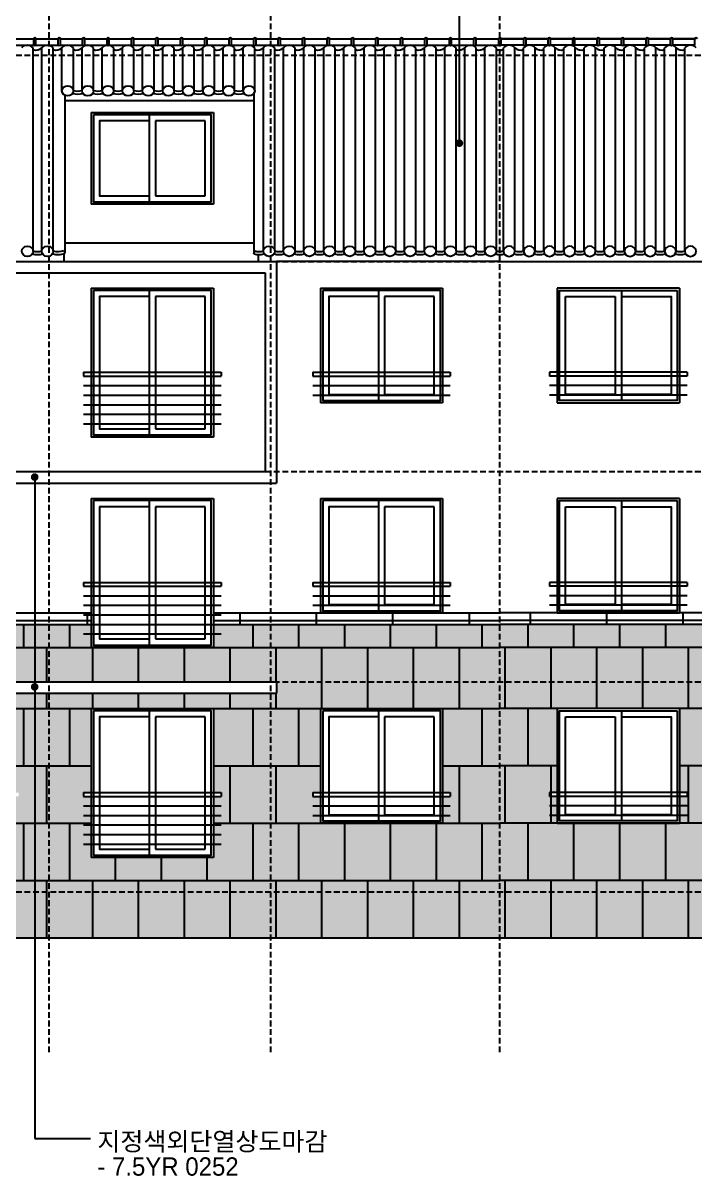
# Model space of a CAD drawing. Extents: x 11416736 to 11582377, y -14295679 to -14163266.
# Drawn here: x 11506761 to 11515555, y -14293466 to -14278378 of the extents above; entities that cross this region are included whole.
import ezdxf

# ---------------------------------------------------------------- set-up
doc = ezdxf.new("R2010")
doc.units = 0
doc.header["$LTSCALE"] = 50
doc.header["$MEASUREMENT"] = 0
doc.linetypes.add('HIDDEN', pattern=[0.375, 0.25, -0.125])
for name, color, linetype in [('! 01 진한선', 2, 'CONTINUOUS'), ('! 02 중간선_01', 3, 'CONTINUOUS'), ('! 03 중간선_02', 145, 'CONTINUOUS'), ('! 04 가는선_01', 253, 'CONTINUOUS'), ('! 05 가는선_02', 252, 'CONTINUOUS'), ('! 06 중심선', 11, 'CONTINUOUS'), ('! 12 지시선_안내선', 252, 'CONTINUOUS'), ('! 30 스크린 40', 53, 'CONTINUOUS'), ('TEX', 3, 'CONTINUOUS')]:
    doc.layers.add(name, color=color, linetype=linetype)
doc.styles.add('굴림', font='Gulim.ttf')

msp = doc.modelspace()

# ---------------------------------------------------------------- hatches: boundary and pattern name
at = {"layer": '! 30 스크린 40', "ltscale": 30}
h = msp.add_hatch(color=256, dxfattribs=at)
h.dxf.hatch_style = 1
h.paths.add_polyline_path([(11513002.6, -14286248.3), (11509252.6, -14286248.3), (11509252.6, -14286548.3), (11507652.6, -14286548.3), (11507652.6, -14286248.3), (11507552.6, -14286248.3), (11506602.6, -14286248.3), (11506602.6, -14286548.3), (11503122.6, -14286548.3), (11503122.6, -14286998.3), (11510077.6, -14286998.3), (11510077.6, -14287148.3), (11502412.6, -14287148.3), (11502412.6, -14290348.3), (11513002.6, -14290348.3)])
h.paths.add_polyline_path([(11503102.6, -14289298.3), (11503102.6, -14288498.3), (11503002.6, -14288498.3), (11503002.6, -14288448.3), (11503102.6, -14288448.3), (11503102.6, -14287348.3), (11506602.6, -14287348.3), (11506602.6, -14288448.3), (11506702.6, -14288448.3), (11506702.6, -14288498.3), (11506602.6, -14288498.3), (11506602.6, -14289298.3)], flags=16)
h.paths.add_polyline_path([(11503132.6, -14289268.3), (11503132.6, -14287378.3), (11506572.6, -14287378.3), (11506572.6, -14289268.3)], flags=0)
h.paths.add_polyline_path([(11503887.6, -14289188.3), (11503212.6, -14289188.3), (11503212.6, -14287458.3), (11503887.6, -14287458.3), (11503887.6, -14288623.3), (11503967.6, -14288623.3), (11503967.6, -14287458.3), (11505737.6, -14287458.3), (11505737.6, -14288623.3), (11505817.6, -14288623.3), (11505817.6, -14287458.3), (11506492.6, -14287458.3), (11506492.6, -14289188.3), (11505817.6, -14289188.3), (11505817.6, -14289123.3), (11505737.6, -14289123.3), (11505737.6, -14289188.3), (11503967.6, -14289188.3), (11503967.6, -14289123.3), (11503887.6, -14289123.3)], flags=0)
h.paths.add_polyline_path([(11507652.6, -14288498.3), (11507552.6, -14288498.3), (11507552.6, -14288448.3), (11507652.6, -14288448.3), (11507652.6, -14287348.3), (11509252.6, -14287348.3), (11509252.6, -14288448.3), (11509352.6, -14288448.3), (11509352.6, -14288498.3), (11509252.6, -14288498.3), (11509252.6, -14289298.3), (11507652.6, -14289298.3)], flags=16)
h.paths.add_polyline_path([(11507682.6, -14287378.3), (11509222.6, -14287378.3), (11509222.6, -14289268.3), (11507682.6, -14289268.3)], flags=0)
h.paths.add_polyline_path([(11507762.6, -14287458.3), (11508412.6, -14287458.3), (11508412.6, -14288623.3), (11508492.6, -14288623.3), (11508492.6, -14287458.3), (11509142.6, -14287458.3), (11509142.6, -14289188.3), (11508492.6, -14289188.3), (11508492.6, -14289123.3), (11508412.6, -14289123.3), (11508412.6, -14289188.3), (11507762.6, -14289188.3)], flags=0)
h.paths.add_polyline_path([(11510652.6, -14288498.3), (11510552.6, -14288498.3), (11510552.6, -14288448.3), (11510652.6, -14288448.3), (11510652.6, -14287348.3), (11512252.6, -14287348.3), (11512252.6, -14288448.3), (11512352.6, -14288448.3), (11512352.6, -14288498.3), (11512252.6, -14288498.3), (11512252.6, -14288848.3), (11510652.6, -14288848.3)], flags=16)
h.paths.add_polyline_path([(11510682.6, -14287378.3), (11512222.6, -14287378.3), (11512222.6, -14288818.3), (11510682.6, -14288818.3)], flags=0)
h.paths.add_polyline_path([(11510762.6, -14288748.3), (11510762.6, -14287458.3), (11511412.6, -14287458.3), (11511412.6, -14288623.3), (11511492.6, -14288623.3), (11511492.6, -14287458.3), (11512142.6, -14287458.3), (11512142.6, -14288748.3)], flags=0)
h = msp.add_hatch(color=256, dxfattribs=at)
h.dxf.hatch_style = 1
h.paths.add_polyline_path([(11513002.6, -14286248.3), (11516752.6, -14286248.3), (11516752.6, -14286548.3), (11518352.6, -14286548.3), (11518352.6, -14286248.3), (11518452.6, -14286248.3), (11519402.6, -14286248.3), (11519402.6, -14286548.3), (11522882.6, -14286548.3), (11522882.6, -14286998.3), (11515927.6, -14286998.3), (11515927.6, -14287148.3), (11523592.6, -14287148.3), (11523592.6, -14290348.3), (11513002.6, -14290348.3)])
h.paths.add_polyline_path([(11522902.6, -14289298.3), (11522902.6, -14288498.3), (11523002.6, -14288498.3), (11523002.6, -14288448.3), (11522902.6, -14288448.3), (11522902.6, -14287348.3), (11519402.6, -14287348.3), (11519402.6, -14288448.3), (11519302.6, -14288448.3), (11519302.6, -14288498.3), (11519402.6, -14288498.3), (11519402.6, -14289298.3)], flags=16)
h.paths.add_polyline_path([(11522872.6, -14289268.3), (11522872.6, -14287378.3), (11519432.6, -14287378.3), (11519432.6, -14289268.3)], flags=0)
h.paths.add_polyline_path([(11522117.6, -14289188.3), (11522792.6, -14289188.3), (11522792.6, -14287458.3), (11522117.6, -14287458.3), (11522117.6, -14288623.3), (11522037.6, -14288623.3), (11522037.6, -14287458.3), (11520267.6, -14287458.3), (11520267.6, -14288623.3), (11520187.6, -14288623.3), (11520187.6, -14287458.3), (11519512.6, -14287458.3), (11519512.6, -14289188.3), (11520187.6, -14289188.3), (11520187.6, -14289123.3), (11520267.6, -14289123.3), (11520267.6, -14289188.3), (11522037.6, -14289188.3), (11522037.6, -14289123.3), (11522117.6, -14289123.3)], flags=0)
h.paths.add_polyline_path([(11518352.6, -14288498.3), (11518452.6, -14288498.3), (11518452.6, -14288448.3), (11518352.6, -14288448.3), (11518352.6, -14287348.3), (11516752.6, -14287348.3), (11516752.6, -14288448.3), (11516652.6, -14288448.3), (11516652.6, -14288498.3), (11516752.6, -14288498.3), (11516752.6, -14289298.3), (11518352.6, -14289298.3)], flags=16)
h.paths.add_polyline_path([(11518322.6, -14287378.3), (11516782.6, -14287378.3), (11516782.6, -14289268.3), (11518322.6, -14289268.3)], flags=0)
h.paths.add_polyline_path([(11518242.6, -14287458.3), (11517592.6, -14287458.3), (11517592.6, -14288623.3), (11517512.6, -14288623.3), (11517512.6, -14287458.3), (11516862.6, -14287458.3), (11516862.6, -14289188.3), (11517512.6, -14289188.3), (11517512.6, -14289123.3), (11517592.6, -14289123.3), (11517592.6, -14289188.3), (11518242.6, -14289188.3)], flags=0)
h.paths.add_polyline_path([(11515352.6, -14288498.3), (11515452.6, -14288498.3), (11515452.6, -14288448.3), (11515352.6, -14288448.3), (11515352.6, -14287348.3), (11513752.6, -14287348.3), (11513752.6, -14288448.3), (11513652.6, -14288448.3), (11513652.6, -14288498.3), (11513752.6, -14288498.3), (11513752.6, -14288848.3), (11515352.6, -14288848.3)], flags=16)
h.paths.add_polyline_path([(11515322.6, -14287378.3), (11513782.6, -14287378.3), (11513782.6, -14288818.3), (11515322.6, -14288818.3)], flags=0)
h.paths.add_polyline_path([(11515242.6, -14288748.3), (11515242.6, -14287458.3), (11514592.6, -14287458.3), (11514592.6, -14288623.3), (11514512.6, -14288623.3), (11514512.6, -14287458.3), (11513862.6, -14287458.3), (11513862.6, -14288748.3)], flags=0)

# ---------------------------------------------------------------- linework, layer by layer
at = {"layer": '! 01 진한선', "ltscale": 30}
for p, q in [((11499502.6, -14281498.3), (11510077.6, -14281498.3)), ((11510077.6, -14281498.3), (11510077.6, -14284398.3)), ((11499502.6, -14281648.3), (11509927.6, -14281648.3)), ((11509927.6, -14281648.3), (11509927.6, -14284248.3)), ((11499502.6, -14284248.3), (11509927.6, -14284248.3)), ((11499502.6, -14284398.3), (11510077.6, -14284398.3)), ((11499502.6, -14286998.3), (11510077.6, -14286998.3)), ((11510077.6, -14286998.3), (11510077.6, -14287148.3)), ((11499502.6, -14287148.3), (11510077.6, -14287148.3))]:
    msp.add_line(p, q, dxfattribs=at)
at = {"layer": '! 01 진한선', "color": 7, "linetype": 'Continuous'}
msp.add_line((11492943.1, -14290348.3), (11528823, -14290348.3), dxfattribs=at)
at = {"layer": '! 02 중간선_01'}
for p, q in [((11507307.1, -14279322.5), (11507307.1, -14281391.2)), ((11509782.1, -14279299.3), (11509782.1, -14281399.3)), ((11509782.1, -14281258.2), (11507307.1, -14281258.2)), ((11507292.6, -14281396.3), (11507292.6, -14281498.3)), ((11509837.6, -14281407.9), (11509837.6, -14281498.3)), ((11513002.6, -14281498.3), (11510077.6, -14281498.3)), ((11513002.6, -14281498.3), (11515927.6, -14281498.3)), ((11506602.6, -14286098.3), (11507652.6, -14286098.3)), ((11509252.6, -14286098.3), (11513002.6, -14286098.3)), ((11516752.6, -14286098.3), (11513002.6, -14286098.3)), ((11506602.6, -14286248.3), (11507652.6, -14286248.3)), ((11509252.6, -14286248.3), (11513002.6, -14286248.3)), ((11516752.6, -14286248.3), (11513002.6, -14286248.3))]:
    msp.add_line(p, q, dxfattribs=at)
msp.add_lwpolyline([(11506609.6, -14278586), (11506899.6, -14278586, -1), (11506929.6, -14278586), (11507219.7, -14278586, -1), (11507249.7, -14278586), (11507539.7, -14278586, -1), (11507569.7, -14278586), (11507859.7, -14278586, -1), (11507889.7, -14278586), (11508179.8, -14278586, -1), (11508209.8, -14278586), (11508499.8, -14278586, -1), (11508529.8, -14278586), (11508819.9, -14278586, -1), (11508849.9, -14278586), (11509139.9, -14278586, -1), (11509169.9, -14278586), (11509459.9, -14278586, -1), (11509489.9, -14278586), (11509780, -14278586, -1), (11509810, -14278586), (11510100, -14278586, -1), (11510130, -14278586), (11510420.1, -14278586, -1), (11510450.1, -14278586), (11510740.1, -14278586, -1), (11510770.1, -14278586), (11511060.1, -14278586, -1), (11511090.1, -14278586), (11511380.2, -14278586, -1), (11511410.2, -14278586), (11511700.2, -14278586, -1), (11511730.2, -14278586), (11512020.3, -14278586, -1), (11512050.3, -14278586), (11512340.3, -14278586, -1), (11512370.3, -14278586), (11512660.3, -14278586, -1), (11512690.3, -14278586), (11512987.6, -14278586, -1), (11513017.6, -14278586), (11513314.9, -14278586, -1), (11513344.9, -14278586), (11513634.9, -14278586, -1), (11513664.9, -14278586), (11513955, -14278586, -1), (11513985, -14278586), (11514275, -14278586, -1), (11514305, -14278586), (11514595.1, -14278586, -1), (11514625.1, -14278586), (11514915.1, -14278586, -1), (11514945.1, -14278586), (11515235.1, -14278586, -1), (11515265.1, -14278586), (11515555.2, -14278586, -1), (11515585.2, -14278586)], format="xyb", dxfattribs=at)
at = {"layer": '! 03 중간선_02'}
for p, q in [((11509782.1, -14279396.7), (11507307.1, -14279396.7)), ((11507652.6, -14279548.3), (11507652.6, -14280748.3)), ((11507652.6, -14279548.3), (11509252.6, -14279548.3)), ((11509252.6, -14279548.3), (11509252.6, -14280748.3)), ((11509252.6, -14280748.3), (11507652.6, -14280748.3)), ((11507292.6, -14281353.3), (11507307.1, -14281391.2)), ((11507652.6, -14281848.3), (11507652.6, -14283798.3)), ((11507652.6, -14281848.3), (11509252.6, -14281848.3)), ((11509252.6, -14281848.3), (11509252.6, -14283798.3)), ((11510652.6, -14281848.3), (11510652.6, -14283348.3)), ((11510652.6, -14281848.3), (11512252.6, -14281848.3)), ((11512252.6, -14281848.3), (11512252.6, -14283348.3)), ((11513752.6, -14281848.3), (11513752.6, -14283348.3)), ((11515352.6, -14281848.3), (11513752.6, -14281848.3)), ((11515352.6, -14281848.3), (11515352.6, -14283348.3)), ((11512252.6, -14283348.3), (11510652.6, -14283348.3)), ((11513752.6, -14283348.3), (11515352.6, -14283348.3)), ((11509252.6, -14283798.3), (11507652.6, -14283798.3)), ((11507652.6, -14284598.3), (11507652.6, -14286548.3)), ((11507652.6, -14284598.3), (11509252.6, -14284598.3)), ((11509252.6, -14284598.3), (11509252.6, -14286548.3)), ((11510652.6, -14284598.3), (11510652.6, -14286098.3)), ((11510652.6, -14284598.3), (11512252.6, -14284598.3)), ((11512252.6, -14284598.3), (11512252.6, -14286098.3)), ((11513752.6, -14284598.3), (11513752.6, -14286098.3)), ((11515352.6, -14284598.3), (11513752.6, -14284598.3)), ((11515352.6, -14284598.3), (11515352.6, -14286098.3)), ((11512252.6, -14286098.3), (11510652.6, -14286098.3)), ((11513752.6, -14286098.3), (11515352.6, -14286098.3)), ((11509252.6, -14286548.3), (11507652.6, -14286548.3)), ((11507652.6, -14287348.3), (11507652.6, -14289298.3)), ((11507652.6, -14287348.3), (11509252.6, -14287348.3)), ((11509252.6, -14287348.3), (11509252.6, -14289298.3)), ((11510652.6, -14287348.3), (11510652.6, -14288848.3)), ((11510652.6, -14287348.3), (11512252.6, -14287348.3)), ((11512252.6, -14287348.3), (11512252.6, -14288848.3)), ((11513752.6, -14287348.3), (11513752.6, -14288848.3)), ((11515352.6, -14287348.3), (11513752.6, -14287348.3)), ((11515352.6, -14287348.3), (11515352.6, -14288848.3)), ((11512252.6, -14288848.3), (11510652.6, -14288848.3)), ((11513752.6, -14288848.3), (11515352.6, -14288848.3)), ((11509252.6, -14289298.3), (11507652.6, -14289298.3)), ((11498667.6, -14290348.3), (11527337.6, -14290348.3))]:
    msp.add_line(p, q, dxfattribs=at)
at = {"layer": '! 03 중간선_02', "ltscale": 30}
msp.add_line((11509782.1, -14281399.3), (11509792.7, -14281360.2), dxfattribs=at)
at = {"layer": '! 03 중간선_02'}
for centre, radius, start, end in [((11507476.7, -14279045.7), 262.5, 255.06598, 284.93402), ((11507476.7, -14279045.7), 221.9, 255.11552, 284.88448), ((11507740.4, -14279045.7), 262.5, 255.06598, 284.93402), ((11507740.4, -14279045.7), 221.9, 255.11552, 284.88448), ((11508004.1, -14279045.7), 262.5, 255.06598, 284.93402), ((11508004.1, -14279045.7), 221.9, 255.11552, 284.88448), ((11508267.7, -14279045.7), 262.5, 255.06598, 284.93402), ((11508267.7, -14279045.7), 221.9, 255.11552, 284.88448), ((11508531.4, -14279045.7), 262.5, 255.06598, 284.93402), ((11508531.4, -14279045.7), 221.9, 255.11552, 284.88448), ((11508795, -14279045.7), 262.5, 255.06598, 284.93402), ((11508795, -14279045.7), 221.9, 255.11552, 284.88448), ((11509058.7, -14279045.7), 262.5, 255.06598, 284.93402), ((11509058.7, -14279045.7), 221.9, 255.11552, 284.88448), ((11509322.4, -14279045.7), 262.5, 255.06598, 284.93402), ((11509322.4, -14279045.7), 221.9, 255.11552, 284.88448), ((11509586, -14279045.7), 262.5, 255.06598, 284.93402), ((11509586, -14279045.7), 221.9, 255.11552, 284.88448), ((11506949.4, -14281146.2), 262.5, 255.06598, 284.93402), ((11506949.4, -14281146.2), 221.9, 255.11552, 284.88448), ((11507213.1, -14281146.2), 262.5, 255.06598, 291.00101), ((11507213.1, -14281146.2), 221.9, 255.11552, 291.00101), ((11509849.7, -14281145.7), 262.5, 255.06598, 284.93402), ((11509849.7, -14281145.7), 221.9, 255.11552, 284.88448), ((11510113.3, -14281145.7), 262.5, 255.06598, 284.93402), ((11510113.3, -14281145.7), 221.9, 255.11552, 284.88448), ((11510377, -14281145.7), 262.5, 255.06598, 284.93402), ((11510377, -14281145.7), 221.9, 255.11552, 284.88448), ((11510640.7, -14281145.7), 262.5, 255.06598, 284.93402), ((11510640.7, -14281145.7), 221.9, 255.11552, 284.88448), ((11510904.3, -14281145.7), 262.5, 255.06598, 284.93402), ((11510904.3, -14281145.7), 221.9, 255.11552, 284.88448), ((11511168, -14281145.7), 262.5, 255.06598, 284.93402), ((11511168, -14281145.7), 221.9, 255.11552, 284.88448), ((11511431.6, -14281145.7), 262.5, 255.06598, 284.93402), ((11511431.6, -14281145.7), 221.9, 255.11552, 284.88448), ((11511695.3, -14281145.7), 262.5, 255.06598, 284.93402), ((11511695.3, -14281145.7), 221.9, 255.11552, 284.88448), ((11511959, -14281145.7), 262.5, 255.06598, 284.93402), ((11511959, -14281145.7), 221.9, 255.11552, 284.88448), ((11512222.6, -14281145.7), 262.5, 255.06598, 284.93402), ((11512222.6, -14281145.7), 221.9, 255.11552, 284.88448), ((11512486.3, -14281145.7), 262.5, 255.06598, 284.93402), ((11512486.3, -14281145.7), 221.9, 255.11552, 284.88448), ((11512750, -14281145.7), 262.5, 255.06598, 284.93402), ((11512750, -14281145.7), 221.9, 255.11552, 284.88448), ((11513013.6, -14281145.7), 262.5, 255.06598, 267.59917), ((11513013.6, -14281145.7), 221.9, 255.11552, 267.16023), ((11512991.6, -14281145.7), 221.9, 272.83977, 284.88448), ((11512991.6, -14281145.7), 262.5, 272.40083, 284.93402), ((11513255.3, -14281145.7), 262.5, 255.06598, 284.93402), ((11513255.3, -14281145.7), 221.9, 255.11552, 284.88448), ((11513518.9, -14281145.7), 262.5, 255.06598, 284.93402), ((11513518.9, -14281145.7), 221.9, 255.11552, 284.88448), ((11513782.6, -14281145.7), 262.5, 255.06598, 284.93402), ((11513782.6, -14281145.7), 221.9, 255.11552, 284.88448), ((11514046.3, -14281145.7), 262.5, 255.06598, 284.93402), ((11514046.3, -14281145.7), 221.9, 255.11552, 284.88448), ((11514309.9, -14281145.7), 262.5, 255.06598, 284.93402), ((11514309.9, -14281145.7), 221.9, 255.11552, 284.88448), ((11514573.6, -14281145.7), 262.5, 255.06598, 284.93402), ((11514573.6, -14281145.7), 221.9, 255.11552, 284.88448), ((11514837.2, -14281145.7), 262.5, 255.06598, 284.93402), ((11514837.2, -14281145.7), 221.9, 255.11552, 284.88448), ((11515100.9, -14281145.7), 262.5, 255.06598, 284.93402), ((11515100.9, -14281145.7), 221.9, 255.11552, 284.88448), ((11515364.6, -14281145.7), 262.5, 255.06598, 284.93402), ((11515364.6, -14281145.7), 221.9, 255.11552, 284.88448)]:
    msp.add_arc(centre, radius, start, end, dxfattribs=at)
for centre in [(11507344.9, -14279264.7), (11507608.6, -14279264.7), (11507872.2, -14279264.7), (11508135.9, -14279264.7), (11508399.6, -14279264.7), (11508663.2, -14279264.7), (11508926.9, -14279264.7), (11509190.5, -14279264.7), (11509454.2, -14279264.7), (11509717.9, -14279264.7), (11506817.6, -14281365.2), (11507081.3, -14281365.2), (11509981.5, -14281364.7), (11510245.2, -14281364.7), (11510508.8, -14281364.7), (11510772.5, -14281364.7), (11511036.2, -14281364.7), (11511299.8, -14281364.7), (11511563.5, -14281364.7), (11511827.1, -14281364.7), (11512090.8, -14281364.7), (11512354.5, -14281364.7), (11512618.1, -14281364.7), (11512881.8, -14281364.7)]:
    msp.add_ellipse(centre, major_axis=(75, 0), ratio=0.8918919, dxfattribs=at)
at = {"layer": '! 03 중간선_02', "extrusion": (0, 0, -1)}
for centre in [(11513123.5, -14281364.7), (11513387.1, -14281364.7), (11513650.8, -14281364.7), (11513914.4, -14281364.7), (11514178.1, -14281364.7), (11514441.8, -14281364.7), (11514705.4, -14281364.7), (11514969.1, -14281364.7), (11515232.7, -14281364.7), (11515496.4, -14281364.7)]:
    msp.add_ellipse(centre, major_axis=(-75, 0), ratio=0.8918919, dxfattribs=at)
at = {"layer": '! 04 가는선_01'}
for p, q in [((11506609.6, -14278586), (11506899.6, -14278586)), ((11506899.6, -14278668.9), (11506899.6, -14278586)), ((11506929.6, -14278586), (11507219.7, -14278586)), ((11506929.6, -14278668.9), (11506929.6, -14278586)), ((11507219.7, -14278668.9), (11507219.7, -14278586)), ((11507249.7, -14278586), (11507539.7, -14278586)), ((11507249.7, -14278668.9), (11507249.7, -14278586)), ((11507539.7, -14278668.9), (11507539.7, -14278586)), ((11507569.7, -14278586), (11507859.7, -14278586)), ((11507569.7, -14278668.9), (11507569.7, -14278586)), ((11507859.7, -14278668.9), (11507859.7, -14278586)), ((11507889.7, -14278668.9), (11507889.7, -14278586)), ((11507889.7, -14278586), (11508179.8, -14278586)), ((11508179.8, -14278668.9), (11508179.8, -14278586)), ((11508209.8, -14278586), (11508499.8, -14278586)), ((11508209.8, -14278668.9), (11508209.8, -14278586)), ((11508499.8, -14278668.9), (11508499.8, -14278586)), ((11508529.8, -14278586), (11508819.9, -14278586)), ((11508529.8, -14278668.9), (11508529.8, -14278586)), ((11508819.9, -14278668.9), (11508819.9, -14278586)), ((11508849.9, -14278586), (11509139.9, -14278586)), ((11508849.9, -14278668.9), (11508849.9, -14278586)), ((11509139.9, -14278668.9), (11509139.9, -14278586)), ((11509169.9, -14278586), (11509459.9, -14278586)), ((11509169.9, -14278668.9), (11509169.9, -14278586)), ((11509459.9, -14278668.9), (11509459.9, -14278586)), ((11509489.9, -14278586), (11509780, -14278586)), ((11509489.9, -14278668.9), (11509489.9, -14278586)), ((11509780, -14278668.9), (11509780, -14278586)), ((11509810, -14278668.9), (11509810, -14278586)), ((11509810, -14278586), (11510100, -14278586)), ((11510100, -14278668.9), (11510100, -14278586)), ((11510130, -14278586), (11510420.1, -14278586)), ((11510130, -14278668.9), (11510130, -14278586)), ((11510420.1, -14278668.9), (11510420.1, -14278586)), ((11510450.1, -14278586), (11510740.1, -14278586)), ((11510450.1, -14278668.9), (11510450.1, -14278586)), ((11510740.1, -14278668.9), (11510740.1, -14278586)), ((11510770.1, -14278586), (11511060.1, -14278586)), ((11510770.1, -14278668.9), (11510770.1, -14278586)), ((11511060.1, -14278668.9), (11511060.1, -14278586)), ((11511090.1, -14278586), (11511380.2, -14278586)), ((11511090.1, -14278668.9), (11511090.1, -14278586)), ((11511380.2, -14278668.9), (11511380.2, -14278586)), ((11511410.2, -14278586), (11511700.2, -14278586)), ((11511410.2, -14278668.9), (11511410.2, -14278586)), ((11511700.2, -14278668.9), (11511700.2, -14278586)), ((11511730.2, -14278668.9), (11511730.2, -14278586)), ((11511730.2, -14278586), (11512020.3, -14278586)), ((11512020.3, -14278668.9), (11512020.3, -14278586)), ((11512050.3, -14278586), (11512340.3, -14278586)), ((11512050.3, -14278668.9), (11512050.3, -14278586)), ((11512340.3, -14278668.9), (11512340.3, -14278586)), ((11512370.3, -14278586), (11512660.3, -14278586)), ((11512370.3, -14278668.9), (11512370.3, -14278586)), ((11512660.3, -14278668.9), (11512660.3, -14278586)), ((11512690.3, -14278586), (11512987.6, -14278586)), ((11512690.3, -14278668.9), (11512690.3, -14278586)), ((11512987.6, -14278668.9), (11512987.6, -14278586)), ((11513017.6, -14278668.9), (11513017.6, -14278586)), ((11513314.9, -14278586), (11513017.6, -14278586)), ((11513314.9, -14278668.9), (11513314.9, -14278586)), ((11513344.9, -14278668.9), (11513344.9, -14278586)), ((11513634.9, -14278586), (11513344.9, -14278586)), ((11513634.9, -14278668.9), (11513634.9, -14278586)), ((11513664.9, -14278668.9), (11513664.9, -14278586)), ((11513955, -14278586), (11513664.9, -14278586)), ((11513955, -14278668.9), (11513955, -14278586)), ((11513985, -14278668.9), (11513985, -14278586)), ((11514275, -14278586), (11513985, -14278586)), ((11514275, -14278668.9), (11514275, -14278586)), ((11514305, -14278668.9), (11514305, -14278586)), ((11514595.1, -14278586), (11514305, -14278586)), ((11514595.1, -14278668.9), (11514595.1, -14278586)), ((11514625.1, -14278668.9), (11514625.1, -14278586)), ((11514915.1, -14278586), (11514625.1, -14278586)), ((11514915.1, -14278668.9), (11514915.1, -14278586)), ((11514945.1, -14278668.9), (11514945.1, -14278586)), ((11515235.1, -14278586), (11514945.1, -14278586)), ((11515235.1, -14278668.9), (11515235.1, -14278586)), ((11515265.1, -14278668.9), (11515265.1, -14278586)), ((11515555.2, -14278586), (11515265.1, -14278586)), ((11515555.2, -14278668.9), (11515555.2, -14278586)), ((11506609.6, -14278668.9), (11506899.6, -14278668.9)), ((11506892.6, -14281369.1), (11506892.6, -14278701.6)), ((11506929.6, -14278668.9), (11507219.7, -14278668.9)), ((11507006.3, -14281367.6), (11507006.3, -14278700.1)), ((11507156.3, -14281369.1), (11507156.3, -14278701.6)), ((11507249.7, -14278668.9), (11507539.7, -14278668.9)), ((11507269.9, -14279264.7), (11507269.9, -14278700.1)), ((11507419.9, -14279268.7), (11507419.9, -14278701.6)), ((11507533.6, -14279267.1), (11507533.6, -14278700.1)), ((11507569.7, -14278668.9), (11507859.7, -14278668.9)), ((11507683.6, -14279268.7), (11507683.6, -14278701.6)), ((11507797.2, -14279267.1), (11507797.2, -14278700.1)), ((11507889.7, -14278668.9), (11508179.8, -14278668.9)), ((11507947.2, -14279268.7), (11507947.2, -14278701.6)), ((11508060.9, -14279267.1), (11508060.9, -14278700.1)), ((11508209.8, -14278668.9), (11508499.8, -14278668.9)), ((11508210.9, -14279268.7), (11508210.9, -14278701.6)), ((11508324.6, -14279267.1), (11508324.6, -14278700.1)), ((11508474.6, -14279268.7), (11508474.6, -14278701.6)), ((11508529.8, -14278668.9), (11508819.9, -14278668.9)), ((11508588.2, -14279267.1), (11508588.2, -14278700.1)), ((11508738.2, -14279268.7), (11508738.2, -14278701.6)), ((11508849.9, -14278668.9), (11509139.9, -14278668.9)), ((11508851.9, -14279267.1), (11508851.9, -14278700.1)), ((11509001.9, -14279268.7), (11509001.9, -14278701.6)), ((11509115.5, -14279267.1), (11509115.5, -14278700.1)), ((11509169.9, -14278668.9), (11509459.9, -14278668.9)), ((11509265.5, -14279268.7), (11509265.5, -14278701.6)), ((11509379.2, -14279267.1), (11509379.2, -14278700.1)), ((11509489.9, -14278668.9), (11509780, -14278668.9)), ((11509529.2, -14279268.7), (11509529.2, -14278701.6)), ((11509642.9, -14279267.1), (11509642.9, -14278700.1)), ((11509792.9, -14279267.1), (11509792.9, -14278700.1)), ((11509810, -14278668.9), (11510100, -14278668.9)), ((11509906.5, -14281360.2), (11509906.5, -14278700.1)), ((11510056.5, -14281360.2), (11510056.5, -14278701.6)), ((11510130, -14278668.9), (11510420.1, -14278668.9)), ((11510170.2, -14281360.2), (11510170.2, -14278700.1)), ((11510320.2, -14281360.2), (11510320.2, -14278701.6)), ((11510433.8, -14281360.2), (11510433.8, -14278700.1)), ((11510450.1, -14278668.9), (11510740.1, -14278668.9)), ((11510583.8, -14281360.2), (11510583.8, -14278701.6)), ((11510697.5, -14281360.2), (11510697.5, -14278700.1)), ((11510770.1, -14278668.9), (11511060.1, -14278668.9)), ((11510847.5, -14281360.2), (11510847.5, -14278701.6)), ((11510961.2, -14281360.2), (11510961.2, -14278700.1)), ((11511090.1, -14278668.9), (11511380.2, -14278668.9)), ((11511111.2, -14281360.2), (11511111.2, -14278701.6)), ((11511224.8, -14281360.2), (11511224.8, -14278700.1)), ((11511374.8, -14281360.2), (11511374.8, -14278701.6)), ((11511410.2, -14278668.9), (11511700.2, -14278668.9)), ((11511488.5, -14281360.2), (11511488.5, -14278700.1)), ((11511638.5, -14281360.2), (11511638.5, -14278701.6)), ((11511730.2, -14278668.9), (11512020.3, -14278668.9)), ((11511752.1, -14281360.2), (11511752.1, -14278700.1)), ((11511902.1, -14281360.2), (11511902.1, -14278701.6)), ((11512015.8, -14281360.2), (11512015.8, -14278700.1)), ((11512050.3, -14278668.9), (11512340.3, -14278668.9)), ((11512165.8, -14281360.2), (11512165.8, -14278701.6)), ((11512279.5, -14281360.2), (11512279.5, -14278700.1)), ((11512370.3, -14278668.9), (11512660.3, -14278668.9)), ((11512429.5, -14281360.2), (11512429.5, -14278701.6)), ((11512543.1, -14281360.2), (11512543.1, -14278700.1)), ((11512690.3, -14278668.9), (11512987.6, -14278668.9)), ((11512693.1, -14281360.2), (11512693.1, -14278701.6)), ((11512806.8, -14281360.2), (11512806.8, -14278700.1)), ((11512956.8, -14281360.2), (11512956.8, -14278701.6)), ((11513314.9, -14278668.9), (11513017.6, -14278668.9)), ((11513048.5, -14281360.2), (11513048.5, -14278701.6)), ((11513198.5, -14281360.2), (11513198.5, -14278700.1)), ((11513312.1, -14281360.2), (11513312.1, -14278701.6)), ((11513634.9, -14278668.9), (11513344.9, -14278668.9)), ((11513462.1, -14281360.2), (11513462.1, -14278700.1)), ((11513575.8, -14281360.2), (11513575.8, -14278701.6)), ((11513955, -14278668.9), (11513664.9, -14278668.9)), ((11513725.8, -14281360.2), (11513725.8, -14278700.1)), ((11513839.4, -14281360.2), (11513839.4, -14278701.6)), ((11514275, -14278668.9), (11513985, -14278668.9)), ((11513989.4, -14281360.2), (11513989.4, -14278700.1)), ((11514103.1, -14281360.2), (11514103.1, -14278701.6)), ((11514253.1, -14281360.2), (11514253.1, -14278700.1)), ((11514595.1, -14278668.9), (11514305, -14278668.9)), ((11514366.8, -14281360.2), (11514366.8, -14278701.6)), ((11514516.8, -14281360.2), (11514516.8, -14278700.1)), ((11514915.1, -14278668.9), (11514625.1, -14278668.9)), ((11514630.4, -14281360.2), (11514630.4, -14278701.6)), ((11514780.4, -14281360.2), (11514780.4, -14278700.1)), ((11514894.1, -14281360.2), (11514894.1, -14278701.6)), ((11515235.1, -14278668.9), (11514945.1, -14278668.9)), ((11515044.1, -14281360.2), (11515044.1, -14278700.1)), ((11515157.7, -14281360.2), (11515157.7, -14278701.6)), ((11515555.2, -14278668.9), (11515265.1, -14278668.9)), ((11515307.7, -14281360.2), (11515307.7, -14278700.1)), ((11515421.4, -14281360.2), (11515421.4, -14278701.6)), ((11508412.6, -14279578.3), (11508412.6, -14280718.3)), ((11508492.6, -14279658.3), (11508492.6, -14280638.3)), ((11509142.6, -14280638.3), (11509142.6, -14279658.3)), ((11508412.6, -14281878.3), (11508412.6, -14283768.3)), ((11511412.6, -14281878.3), (11511412.6, -14283318.3)), ((11514592.6, -14281878.3), (11514592.6, -14283318.3)), ((11508492.6, -14281958.3), (11508492.6, -14283688.3)), ((11509142.6, -14283688.3), (11509142.6, -14281958.3)), ((11511492.6, -14281958.3), (11511492.6, -14283238.3)), ((11512142.6, -14283238.3), (11512142.6, -14281958.3)), ((11513862.6, -14283238.3), (11513862.6, -14281958.3)), ((11514512.6, -14281958.3), (11514512.6, -14283238.3)), ((11507552.6, -14282948.3), (11509352.6, -14282948.3)), ((11507552.6, -14282948.3), (11507552.6, -14282998.3)), ((11509352.6, -14282948.3), (11509352.6, -14282998.3)), ((11510552.6, -14282948.3), (11512352.6, -14282948.3)), ((11510552.6, -14282948.3), (11510552.6, -14282998.3)), ((11512352.6, -14282948.3), (11512352.6, -14282998.3)), ((11515452.6, -14282948.3), (11513652.6, -14282948.3)), ((11513652.6, -14282948.3), (11513652.6, -14282998.3)), ((11515452.6, -14282948.3), (11515452.6, -14282998.3)), ((11507552.6, -14282998.3), (11509352.6, -14282998.3)), ((11510552.6, -14282998.3), (11512352.6, -14282998.3)), ((11515452.6, -14282998.3), (11513652.6, -14282998.3)), ((11507552.6, -14283123.3), (11509352.6, -14283123.3)), ((11507552.6, -14283248.3), (11509352.6, -14283248.3)), ((11510552.6, -14283123.3), (11512352.6, -14283123.3)), ((11510552.6, -14283248.3), (11512352.6, -14283248.3)), ((11515452.6, -14283123.3), (11513652.6, -14283123.3)), ((11515452.6, -14283248.3), (11513652.6, -14283248.3)), ((11507552.6, -14283373.3), (11509352.6, -14283373.3)), ((11507552.6, -14283498.3), (11509352.6, -14283498.3)), ((11507552.6, -14283623.3), (11509352.6, -14283623.3)), ((11508412.6, -14284628.3), (11508412.6, -14286518.3)), ((11508492.6, -14284708.3), (11508492.6, -14286438.3)), ((11509142.6, -14286438.3), (11509142.6, -14284708.3)), ((11511412.6, -14284628.3), (11511412.6, -14286068.3)), ((11511492.6, -14284708.3), (11511492.6, -14285988.3)), ((11512142.6, -14285988.3), (11512142.6, -14284708.3)), ((11513862.6, -14285988.3), (11513862.6, -14284708.3)), ((11514512.6, -14284708.3), (11514512.6, -14285988.3)), ((11514592.6, -14284628.3), (11514592.6, -14286068.3)), ((11507552.6, -14285698.3), (11509352.6, -14285698.3)), ((11507552.6, -14285698.3), (11507552.6, -14285748.3)), ((11507552.6, -14285748.3), (11509352.6, -14285748.3)), ((11509352.6, -14285698.3), (11509352.6, -14285748.3)), ((11510552.6, -14285698.3), (11512352.6, -14285698.3)), ((11510552.6, -14285698.3), (11510552.6, -14285748.3)), ((11510552.6, -14285748.3), (11512352.6, -14285748.3)), ((11512352.6, -14285698.3), (11512352.6, -14285748.3)), ((11515452.6, -14285698.3), (11513652.6, -14285698.3)), ((11513652.6, -14285698.3), (11513652.6, -14285748.3)), ((11515452.6, -14285748.3), (11513652.6, -14285748.3)), ((11515452.6, -14285698.3), (11515452.6, -14285748.3)), ((11507552.6, -14285873.3), (11509352.6, -14285873.3)), ((11510552.6, -14285873.3), (11512352.6, -14285873.3)), ((11515452.6, -14285873.3), (11513652.6, -14285873.3)), ((11507552.6, -14285998.3), (11509352.6, -14285998.3)), ((11507552.6, -14286123.3), (11509352.6, -14286123.3)), ((11510552.6, -14285998.3), (11512352.6, -14285998.3)), ((11515452.6, -14285998.3), (11513652.6, -14285998.3)), ((11507552.6, -14286248.3), (11509352.6, -14286248.3)), ((11507552.6, -14286373.3), (11509352.6, -14286373.3)), ((11508412.6, -14287378.3), (11508412.6, -14289268.3)), ((11508492.6, -14287458.3), (11508492.6, -14289188.3)), ((11509142.6, -14289188.3), (11509142.6, -14287458.3)), ((11511412.6, -14287378.3), (11511412.6, -14288818.3)), ((11511492.6, -14287458.3), (11511492.6, -14288738.3)), ((11512142.6, -14288738.3), (11512142.6, -14287458.3)), ((11513862.6, -14288738.3), (11513862.6, -14287458.3)), ((11514512.6, -14287458.3), (11514512.6, -14288738.3)), ((11514592.6, -14287378.3), (11514592.6, -14288818.3)), ((11507552.6, -14288448.3), (11509352.6, -14288448.3)), ((11507552.6, -14288448.3), (11507552.6, -14288498.3)), ((11507552.6, -14288498.3), (11509352.6, -14288498.3)), ((11509352.6, -14288448.3), (11509352.6, -14288498.3)), ((11510552.6, -14288448.3), (11512352.6, -14288448.3)), ((11510552.6, -14288448.3), (11510552.6, -14288498.3)), ((11510552.6, -14288498.3), (11512352.6, -14288498.3)), ((11512352.6, -14288448.3), (11512352.6, -14288498.3)), ((11515452.6, -14288448.3), (11513652.6, -14288448.3)), ((11513652.6, -14288448.3), (11513652.6, -14288498.3)), ((11515452.6, -14288498.3), (11513652.6, -14288498.3)), ((11515452.6, -14288448.3), (11515452.6, -14288498.3)), ((11507552.6, -14288623.3), (11509352.6, -14288623.3)), ((11510552.6, -14288623.3), (11512352.6, -14288623.3)), ((11515452.6, -14288623.3), (11513652.6, -14288623.3)), ((11507552.6, -14288748.3), (11509352.6, -14288748.3)), ((11510552.6, -14288748.3), (11512352.6, -14288748.3)), ((11515452.6, -14288748.3), (11513652.6, -14288748.3)), ((11507552.6, -14288873.3), (11509352.6, -14288873.3)), ((11507552.6, -14288998.3), (11509352.6, -14288998.3)), ((11507552.6, -14289123.3), (11509352.6, -14289123.3))]:
    msp.add_line(p, q, dxfattribs=at)
for points in [[(11507682.6, -14279578.3), (11507682.6, -14280718.3), (11509222.6, -14280718.3), (11509222.6, -14279578.3)], [(11507682.6, -14281878.3), (11507682.6, -14283768.3), (11509222.6, -14283768.3), (11509222.6, -14281878.3)], [(11510682.6, -14281878.3), (11510682.6, -14283318.3), (11512222.6, -14283318.3), (11512222.6, -14281878.3)], [(11515322.6, -14281878.3), (11515322.6, -14283318.3), (11513782.6, -14283318.3), (11513782.6, -14281878.3)], [(11507682.6, -14284628.3), (11507682.6, -14286518.3), (11509222.6, -14286518.3), (11509222.6, -14284628.3)], [(11510682.6, -14284628.3), (11510682.6, -14286068.3), (11512222.6, -14286068.3), (11512222.6, -14284628.3)], [(11515322.6, -14284628.3), (11515322.6, -14286068.3), (11513782.6, -14286068.3), (11513782.6, -14284628.3)], [(11507682.6, -14287378.3), (11507682.6, -14289268.3), (11509222.6, -14289268.3), (11509222.6, -14287378.3)], [(11510682.6, -14287378.3), (11510682.6, -14288818.3), (11512222.6, -14288818.3), (11512222.6, -14287378.3)], [(11515322.6, -14287378.3), (11515322.6, -14288818.3), (11513782.6, -14288818.3), (11513782.6, -14287378.3)]]:
    msp.add_lwpolyline(points, close=True, dxfattribs=at)
for points in [[(11508412.6, -14279658.3), (11507762.6, -14279658.3), (11507762.6, -14280638.3), (11508412.6, -14280638.3)], [(11509142.6, -14279658.3), (11508492.6, -14279658.3)], [(11508492.6, -14280638.3), (11509142.6, -14280638.3)], [(11508412.6, -14281958.3), (11507762.6, -14281958.3), (11507762.6, -14283688.3), (11508412.6, -14283688.3)], [(11509142.6, -14281958.3), (11508492.6, -14281958.3)], [(11511412.6, -14281958.3), (11510762.6, -14281958.3), (11510762.6, -14283238.3), (11511412.6, -14283238.3)], [(11512142.6, -14281958.3), (11511492.6, -14281958.3)], [(11513862.6, -14281958.3), (11514512.6, -14281958.3)], [(11514592.6, -14281958.3), (11515242.6, -14281958.3), (11515242.6, -14283238.3), (11514592.6, -14283238.3)], [(11511492.6, -14283238.3), (11512142.6, -14283238.3)], [(11514512.6, -14283238.3), (11513862.6, -14283238.3)], [(11508492.6, -14283688.3), (11509142.6, -14283688.3)], [(11508412.6, -14284708.3), (11507762.6, -14284708.3), (11507762.6, -14286438.3), (11508412.6, -14286438.3)], [(11509142.6, -14284708.3), (11508492.6, -14284708.3)], [(11511412.6, -14284708.3), (11510762.6, -14284708.3), (11510762.6, -14285988.3), (11511412.6, -14285988.3)], [(11512142.6, -14284708.3), (11511492.6, -14284708.3)], [(11513862.6, -14284708.3), (11514512.6, -14284708.3)], [(11514592.6, -14284708.3), (11515242.6, -14284708.3), (11515242.6, -14285988.3), (11514592.6, -14285988.3)], [(11511492.6, -14285988.3), (11512142.6, -14285988.3)], [(11514512.6, -14285988.3), (11513862.6, -14285988.3)], [(11508492.6, -14286438.3), (11509142.6, -14286438.3)], [(11508412.6, -14287458.3), (11507762.6, -14287458.3), (11507762.6, -14289188.3), (11508412.6, -14289188.3)], [(11509142.6, -14287458.3), (11508492.6, -14287458.3)], [(11511412.6, -14287458.3), (11510762.6, -14287458.3), (11510762.6, -14288738.3), (11511412.6, -14288738.3)], [(11512142.6, -14287458.3), (11511492.6, -14287458.3)], [(11513862.6, -14287458.3), (11514512.6, -14287458.3)], [(11514592.6, -14287458.3), (11515242.6, -14287458.3), (11515242.6, -14288738.3), (11514592.6, -14288738.3)], [(11511492.6, -14288738.3), (11512142.6, -14288738.3)], [(11514512.6, -14288738.3), (11513862.6, -14288738.3)], [(11508492.6, -14289188.3), (11509142.6, -14289188.3)]]:
    msp.add_lwpolyline(points, dxfattribs=at)
for centre, radius, start, end in [((11506914.6, -14278586), 15, 0, 180), ((11507234.7, -14278586), 15, 0, 180), ((11507554.7, -14278586), 15, 0, 180), ((11507874.7, -14278586), 15, 0, 180), ((11508194.8, -14278586), 15, 0, 180), ((11508514.8, -14278586), 15, 0, 180), ((11508834.9, -14278586), 15, 0, 180), ((11509154.9, -14278586), 15, 0, 180), ((11509474.9, -14278586), 15, 0, 180), ((11509795, -14278586), 15, 0, 180), ((11510115, -14278586), 15, 0, 180), ((11510435.1, -14278586), 15, 0, 180), ((11510755.1, -14278586), 15, 0, 180), ((11511075.1, -14278586), 15, 0, 180), ((11511395.2, -14278586), 15, 0, 180), ((11511395.2, -14278586), 15, 0, 180), ((11511715.2, -14278586), 15, 0, 180), ((11511715.2, -14278586), 15, 0, 180), ((11512035.3, -14278586), 15, 0, 180), ((11512035.3, -14278586), 15, 0, 180), ((11512355.3, -14278586), 15, 0, 180), ((11512355.3, -14278586), 15, 0, 180), ((11512675.3, -14278586), 15, 0, 180), ((11512675.3, -14278586), 15, 0, 180), ((11513002.6, -14278586), 15, 0, 180), ((11513002.6, -14278586), 15, 0, 180), ((11513002.6, -14278586), 15, 0, 180), ((11513002.6, -14278586), 15, 0, 180), ((11513002.6, -14278586), 15, 0, 180), ((11513002.6, -14278586), 15, 0, 180), ((11513002.6, -14278586), 15, 0, 180), ((11513002.6, -14278586), 15, 0, 180), ((11513329.9, -14278586), 15, 0, 180), ((11513329.9, -14278586), 15, 0, 180), ((11513649.9, -14278586), 15, 0, 180), ((11513649.9, -14278586), 15, 0, 180), ((11513970, -14278586), 15, 0, 180), ((11513970, -14278586), 15, 0, 180), ((11514290, -14278586), 15, 0, 180), ((11514290, -14278586), 15, 0, 180), ((11514610.1, -14278586), 15, 0, 180), ((11514610.1, -14278586), 15, 0, 180), ((11514930.1, -14278586), 15, 0, 180), ((11515250.1, -14278586), 15, 0, 180), ((11515570.2, -14278586), 15, 0, 180), ((11506816.8, -14278772.9), 104, 43.26974, 135.53977), ((11506932, -14278627.2), 104, 247.73945, 315.53977), ((11506914.6, -14278637), 35.2, 244.80106, 295.19894), ((11507080.5, -14278772.9), 104, 43.26974, 135.53977), ((11507195.7, -14278627.2), 104, 247.73945, 315.53977), ((11507234.7, -14278637), 35.2, 244.80106, 295.19894), ((11507344.2, -14278772.9), 104, 43.26974, 135.53977), ((11507459.3, -14278627.2), 104, 247.73945, 315.53977), ((11507607.8, -14278772.9), 104, 43.26974, 135.53977), ((11507554.7, -14278637), 35.2, 244.80106, 295.19894), ((11507723, -14278627.2), 104, 247.73945, 315.53977), ((11507871.5, -14278772.9), 104, 43.26974, 135.53977), ((11507874.7, -14278637), 35.2, 244.80106, 295.19894), ((11507986.6, -14278627.2), 104, 247.73945, 315.53977), ((11508135.1, -14278772.9), 104, 43.26974, 135.53977), ((11508194.8, -14278637), 35.2, 244.80106, 295.19894), ((11508250.3, -14278627.2), 104, 247.73945, 315.53977), ((11508398.8, -14278772.9), 104, 43.26974, 135.53977), ((11508514, -14278627.2), 104, 247.73945, 315.53977), ((11508514.8, -14278637), 35.2, 244.80106, 295.19894), ((11508662.5, -14278772.9), 104, 43.26974, 135.53977), ((11508777.6, -14278627.2), 104, 247.73945, 315.53977), ((11508834.9, -14278637), 35.2, 244.80106, 295.19894), ((11508926.1, -14278772.9), 104, 43.26974, 135.53977), ((11509041.3, -14278627.2), 104, 247.73945, 315.53977), ((11509189.8, -14278772.9), 104, 43.26974, 135.53977), ((11509154.9, -14278637), 35.2, 244.80106, 295.19894), ((11509304.9, -14278627.2), 104, 247.73945, 315.53977), ((11509453.4, -14278772.9), 104, 43.26974, 135.53977), ((11509474.9, -14278637), 35.2, 244.80106, 295.19894), ((11509568.6, -14278627.2), 104, 247.73945, 315.53977), ((11509717.1, -14278772.9), 104, 43.26974, 135.53977), ((11509795, -14278637), 35.2, 244.80106, 295.19894), ((11509832.3, -14278627.2), 104, 247.73945, 315.53977), ((11509980.8, -14278772.9), 104, 43.26974, 135.53977), ((11510095.9, -14278627.2), 104, 247.73945, 315.53977), ((11510115, -14278637), 35.2, 244.80106, 295.19894), ((11510244.4, -14278772.9), 104, 43.26974, 135.53977), ((11510359.6, -14278627.2), 104, 247.73945, 315.53977), ((11510435.1, -14278637), 35.2, 244.80106, 295.19894), ((11510508.1, -14278772.9), 104, 43.26974, 135.53977), ((11510623.2, -14278627.2), 104, 247.73945, 315.53977), ((11510771.8, -14278772.9), 104, 43.26974, 135.53977), ((11510755.1, -14278637), 35.2, 244.80106, 295.19894), ((11510886.9, -14278627.2), 104, 247.73945, 315.53977), ((11511035.4, -14278772.9), 104, 43.26974, 135.53977), ((11511075.1, -14278637), 35.2, 244.80106, 295.19894), ((11511150.6, -14278627.2), 104, 247.73945, 315.53977), ((11511299.1, -14278772.9), 104, 43.26974, 135.53977), ((11511414.2, -14278627.2), 104, 247.73945, 315.53977), ((11511395.2, -14278637), 35.2, 244.80106, 295.19894), ((11511562.7, -14278772.9), 104, 43.26974, 135.53977), ((11511677.9, -14278627.2), 104, 247.73945, 315.53977), ((11511715.2, -14278637), 35.2, 244.80106, 295.19894), ((11511826.4, -14278772.9), 104, 43.26974, 135.53977), ((11511941.5, -14278627.2), 104, 247.73945, 315.53977), ((11512090.1, -14278772.9), 104, 43.26974, 135.53977), ((11512035.3, -14278637), 35.2, 244.80106, 295.19894), ((11512205.2, -14278627.2), 104, 247.73945, 315.53977), ((11512353.7, -14278772.9), 104, 43.26974, 135.53977), ((11512355.3, -14278637), 35.2, 244.80106, 295.19894), ((11512468.9, -14278627.2), 104, 247.73945, 315.53977), ((11512617.4, -14278772.9), 104, 43.26974, 135.53977), ((11512675.3, -14278637), 35.2, 244.80106, 295.19894), ((11512732.5, -14278627.2), 104, 247.73945, 315.53977), ((11512881, -14278772.9), 104, 43.26974, 135.53977), ((11512996.2, -14278627.2), 104, 247.73945, 273.54188), ((11513002.6, -14278637), 35.2, 244.80106, 295.19894), ((11513002.6, -14278637), 35.2, 244.80106, 295.19894), ((11513002.6, -14278637), 35.2, 244.80106, 295.19894), ((11513002.6, -14278637), 35.2, 244.80106, 295.19894), ((11513002.6, -14278637), 35.2, 244.80106, 295.19894), ((11513002.6, -14278637), 35.2, 244.80106, 295.19894), ((11513002.6, -14278637), 35.2, 244.80106, 295.19894), ((11513002.6, -14278637), 35.2, 244.80106, 295.19894), ((11513009, -14278627.2), 104, 266.45812, 292.26055), ((11513124.2, -14278772.9), 104, 44.46023, 136.73026), ((11513272.7, -14278627.2), 104, 224.46023, 292.26055), ((11513387.9, -14278772.9), 104, 44.46023, 136.73026), ((11513329.9, -14278637), 35.2, 244.80106, 295.19894), ((11513536.4, -14278627.2), 104, 224.46023, 292.26055), ((11513651.5, -14278772.9), 104, 44.46023, 136.73026), ((11513649.9, -14278637), 35.2, 244.80106, 295.19894), ((11513800, -14278627.2), 104, 224.46023, 292.26055), ((11513915.2, -14278772.9), 104, 44.46023, 136.73026), ((11513970, -14278637), 35.2, 244.80106, 295.19894), ((11514063.7, -14278627.2), 104, 224.46023, 292.26055), ((11514178.8, -14278772.9), 104, 44.46023, 136.73026), ((11514327.3, -14278627.2), 104, 224.46023, 292.26055), ((11514290, -14278637), 35.2, 244.80106, 295.19894), ((11514442.5, -14278772.9), 104, 44.46023, 136.73026), ((11514591, -14278627.2), 104, 224.46023, 292.26055), ((11514610.1, -14278637), 35.2, 244.80106, 295.19894), ((11514706.2, -14278772.9), 104, 44.46023, 136.73026), ((11514854.7, -14278627.2), 104, 224.46023, 292.26055), ((11514969.8, -14278772.9), 104, 44.46023, 136.73026), ((11514930.1, -14278637), 35.2, 244.80106, 295.19894), ((11515118.3, -14278627.2), 104, 224.46023, 292.26055), ((11515233.5, -14278772.9), 104, 44.46023, 136.73026), ((11515250.1, -14278637), 35.2, 244.80106, 295.19894), ((11515382, -14278627.2), 104, 224.46023, 292.26055), ((11515497.1, -14278772.9), 104, 44.46023, 136.73026)]:
    msp.add_arc(centre, radius, start, end, dxfattribs=at)
at = {"layer": '! 05 가는선_02'}
for p, q in [((11507602.6, -14286248.3), (11507602.6, -14286098.3)), ((11509602.6, -14286248.3), (11509602.6, -14286098.3)), ((11510602.6, -14286248.3), (11510602.6, -14286098.3)), ((11511602.6, -14286248.3), (11511602.6, -14286098.3)), ((11512602.6, -14286248.3), (11512602.6, -14286098.3)), ((11513402.6, -14286248.3), (11513402.6, -14286098.3)), ((11514402.6, -14286248.3), (11514402.6, -14286098.3)), ((11515402.6, -14286248.3), (11515402.6, -14286098.3)), ((11506602.6, -14286198.3), (11507652.6, -14286198.3)), ((11506767.6, -14286248.3), (11506767.6, -14286548.3)), ((11507367.6, -14286248.3), (11507367.6, -14286548.3)), ((11509252.6, -14286198.3), (11513002.6, -14286198.3)), ((11509767.6, -14286248.3), (11509767.6, -14286548.3)), ((11510367.6, -14286248.3), (11510367.6, -14286548.3)), ((11510967.6, -14286248.3), (11510967.6, -14286548.3)), ((11511567.6, -14286248.3), (11511567.6, -14286548.3)), ((11512167.6, -14286248.3), (11512167.6, -14286548.3)), ((11512767.6, -14286248.3), (11512767.6, -14286548.3)), ((11516752.6, -14286198.3), (11513002.6, -14286198.3)), ((11513367.6, -14286248.3), (11513367.6, -14286548.3)), ((11513967.6, -14286248.3), (11513967.6, -14286548.3)), ((11514567.6, -14286248.3), (11514567.6, -14286548.3)), ((11515167.6, -14286248.3), (11515167.6, -14286548.3)), ((11503122.6, -14286548.3), (11513002.6, -14286548.3)), ((11507067.6, -14286548.3), (11507067.6, -14286998.3)), ((11507667.6, -14286548.3), (11507667.6, -14286998.3)), ((11508267.6, -14286548.3), (11508267.6, -14286998.3)), ((11508867.6, -14286548.3), (11508867.6, -14286998.3)), ((11509467.6, -14286548.3), (11509467.6, -14286998.3)), ((11510067.6, -14286548.3), (11510067.6, -14286998.3)), ((11510667.6, -14286548.3), (11510667.6, -14287348.3)), ((11511267.6, -14286548.3), (11511267.6, -14287348.3)), ((11511867.6, -14286548.3), (11511867.6, -14287348.3)), ((11512467.6, -14286548.3), (11512467.6, -14287348.3)), ((11522882.6, -14286548.3), (11513002.6, -14286548.3)), ((11513067.6, -14286548.3), (11513067.6, -14287348.3)), ((11513667.6, -14286548.3), (11513667.6, -14287348.3)), ((11514267.6, -14286548.3), (11514267.6, -14287348.3)), ((11514867.6, -14286548.3), (11514867.6, -14287348.3)), ((11515467.6, -14286548.3), (11515467.6, -14287348.3)), ((11507067.6, -14287148.3), (11507067.6, -14287348.3)), ((11507667.6, -14287148.3), (11507667.6, -14287348.3)), ((11508267.6, -14287148.3), (11508267.6, -14287348.3)), ((11508867.6, -14287148.3), (11508867.6, -14287348.3)), ((11509467.6, -14287148.3), (11509467.6, -14287348.3)), ((11510067.6, -14287148.3), (11510067.6, -14287348.3)), ((11498667.6, -14287348.3), (11513002.6, -14287348.3)), ((11506767.6, -14287348.3), (11506767.6, -14288098.3)), ((11507367.6, -14287348.3), (11507367.6, -14288098.3)), ((11509767.6, -14287348.3), (11509767.6, -14288098.3)), ((11510367.6, -14287348.3), (11510367.6, -14288098.3)), ((11512767.6, -14287348.3), (11512767.6, -14288098.3)), ((11527337.6, -14287348.3), (11513002.6, -14287348.3)), ((11513367.6, -14287348.3), (11513367.6, -14288098.3)), ((11506602.6, -14288098.3), (11507652.6, -14288098.3)), ((11507067.6, -14288098.3), (11507067.6, -14288848.3)), ((11509252.6, -14288098.3), (11510652.6, -14288098.3)), ((11509467.6, -14288098.3), (11509467.6, -14288848.3)), ((11510067.6, -14288098.3), (11510067.6, -14288848.3)), ((11512252.6, -14288098.3), (11513002.6, -14288098.3)), ((11512467.6, -14288098.3), (11512467.6, -14288848.3)), ((11513752.6, -14288098.3), (11513002.6, -14288098.3)), ((11513067.6, -14288098.3), (11513067.6, -14288848.3)), ((11513667.6, -14288098.3), (11513667.6, -14288848.3)), ((11516752.6, -14288098.3), (11515352.6, -14288098.3)), ((11515467.6, -14288098.3), (11515467.6, -14288848.3)), ((11506602.6, -14288848.3), (11507652.6, -14288848.3)), ((11506767.6, -14288848.3), (11506767.6, -14289598.3)), ((11507367.6, -14288848.3), (11507367.6, -14289598.3)), ((11509252.6, -14288848.3), (11513002.6, -14288848.3)), ((11509767.6, -14288848.3), (11509767.6, -14289598.3)), ((11510367.6, -14288848.3), (11510367.6, -14289598.3)), ((11510967.6, -14288848.3), (11510967.6, -14289598.3)), ((11511567.6, -14288848.3), (11511567.6, -14289598.3)), ((11512167.6, -14288848.3), (11512167.6, -14289598.3)), ((11512767.6, -14288848.3), (11512767.6, -14289598.3)), ((11516752.6, -14288848.3), (11513002.6, -14288848.3)), ((11513367.6, -14288848.3), (11513367.6, -14289598.3)), ((11513967.6, -14288848.3), (11513967.6, -14289598.3)), ((11514567.6, -14288848.3), (11514567.6, -14289598.3)), ((11515167.6, -14288848.3), (11515167.6, -14289598.3)), ((11507967.6, -14289298.3), (11507967.6, -14289598.3)), ((11508567.6, -14289298.3), (11508567.6, -14289598.3)), ((11509167.6, -14289298.3), (11509167.6, -14289598.3)), ((11498667.6, -14289598.3), (11513002.6, -14289598.3)), ((11507067.6, -14289598.3), (11507067.6, -14290348.3)), ((11507667.6, -14289598.3), (11507667.6, -14290348.3)), ((11508267.6, -14289598.3), (11508267.6, -14290348.3)), ((11508867.6, -14289598.3), (11508867.6, -14290348.3)), ((11509467.6, -14289598.3), (11509467.6, -14290348.3)), ((11510067.6, -14289598.3), (11510067.6, -14290348.3)), ((11510667.6, -14289598.3), (11510667.6, -14290348.3)), ((11511267.6, -14289598.3), (11511267.6, -14290348.3)), ((11511867.6, -14289598.3), (11511867.6, -14290348.3)), ((11512467.6, -14289598.3), (11512467.6, -14290348.3)), ((11527337.6, -14289598.3), (11513002.6, -14289598.3)), ((11513067.6, -14289598.3), (11513067.6, -14290348.3)), ((11513667.6, -14289598.3), (11513667.6, -14290348.3)), ((11514267.6, -14289598.3), (11514267.6, -14290348.3)), ((11514867.6, -14289598.3), (11514867.6, -14290348.3)), ((11515467.6, -14289598.3), (11515467.6, -14290348.3))]:
    msp.add_line(p, q, dxfattribs=at)
at = {"layer": '! 06 중심선', "color": 251, "linetype": 'HIDDEN', "ltscale": 6}
for p, q in [((11507102.6, -14291846.1), (11507102.6, -14272693)), ((11510002.6, -14291846.1), (11510002.6, -14272693)), ((11513002.6, -14291846.1), (11513002.6, -14272693)), ((11492943.1, -14278798.3), (11528823, -14278798.3)), ((11492943.1, -14278798.3), (11528823, -14278798.3)), ((11492943.1, -14281498.3), (11528823, -14281498.3)), ((11492943.1, -14284248.3), (11528823, -14284248.3)), ((11492943.1, -14286998.3), (11528823, -14286998.3)), ((11492943.1, -14289748.3), (11528823, -14289748.3))]:
    msp.add_line(p, q, dxfattribs=at)
at = {"layer": '! 12 지시선_안내선'}
for points in [[(11512471.6, -14279949.4), (11512471.6, -14275957.5)], [(11506912.8, -14284344.6), (11506912.8, -14292974.8)], [(11506912.8, -14292974.8), (11507643.5, -14292974.8)]]:
    msp.add_lwpolyline(points, dxfattribs=at)
at = {"layer": '! 12 지시선_안내선', "const_width": 50}
for points in [[(11512446.6, -14279949.4, 1), (11512496.6, -14279949.4, 1)], [(11506887.8, -14284319.6, 1), (11506937.8, -14284319.6, 1)], [(11506887.8, -14287065.9, 1), (11506937.8, -14287065.9, 1)]]:
    msp.add_lwpolyline(points, format="xyb", close=True, dxfattribs=at)

# ---------------------------------------------------------------- texts
at = {"layer": 'TEX', "linetype": 'Continuous', "style": '굴림'}
for s, p in [('지정색외단열상도마감', (11507733.3, -14293134.2)), ('- 7.5YR 0252', (11507732.7, -14293462.9))]:
    msp.add_text(s, height=240, dxfattribs=at).set_placement(p)

doc.saveas('drawing.dxf')
